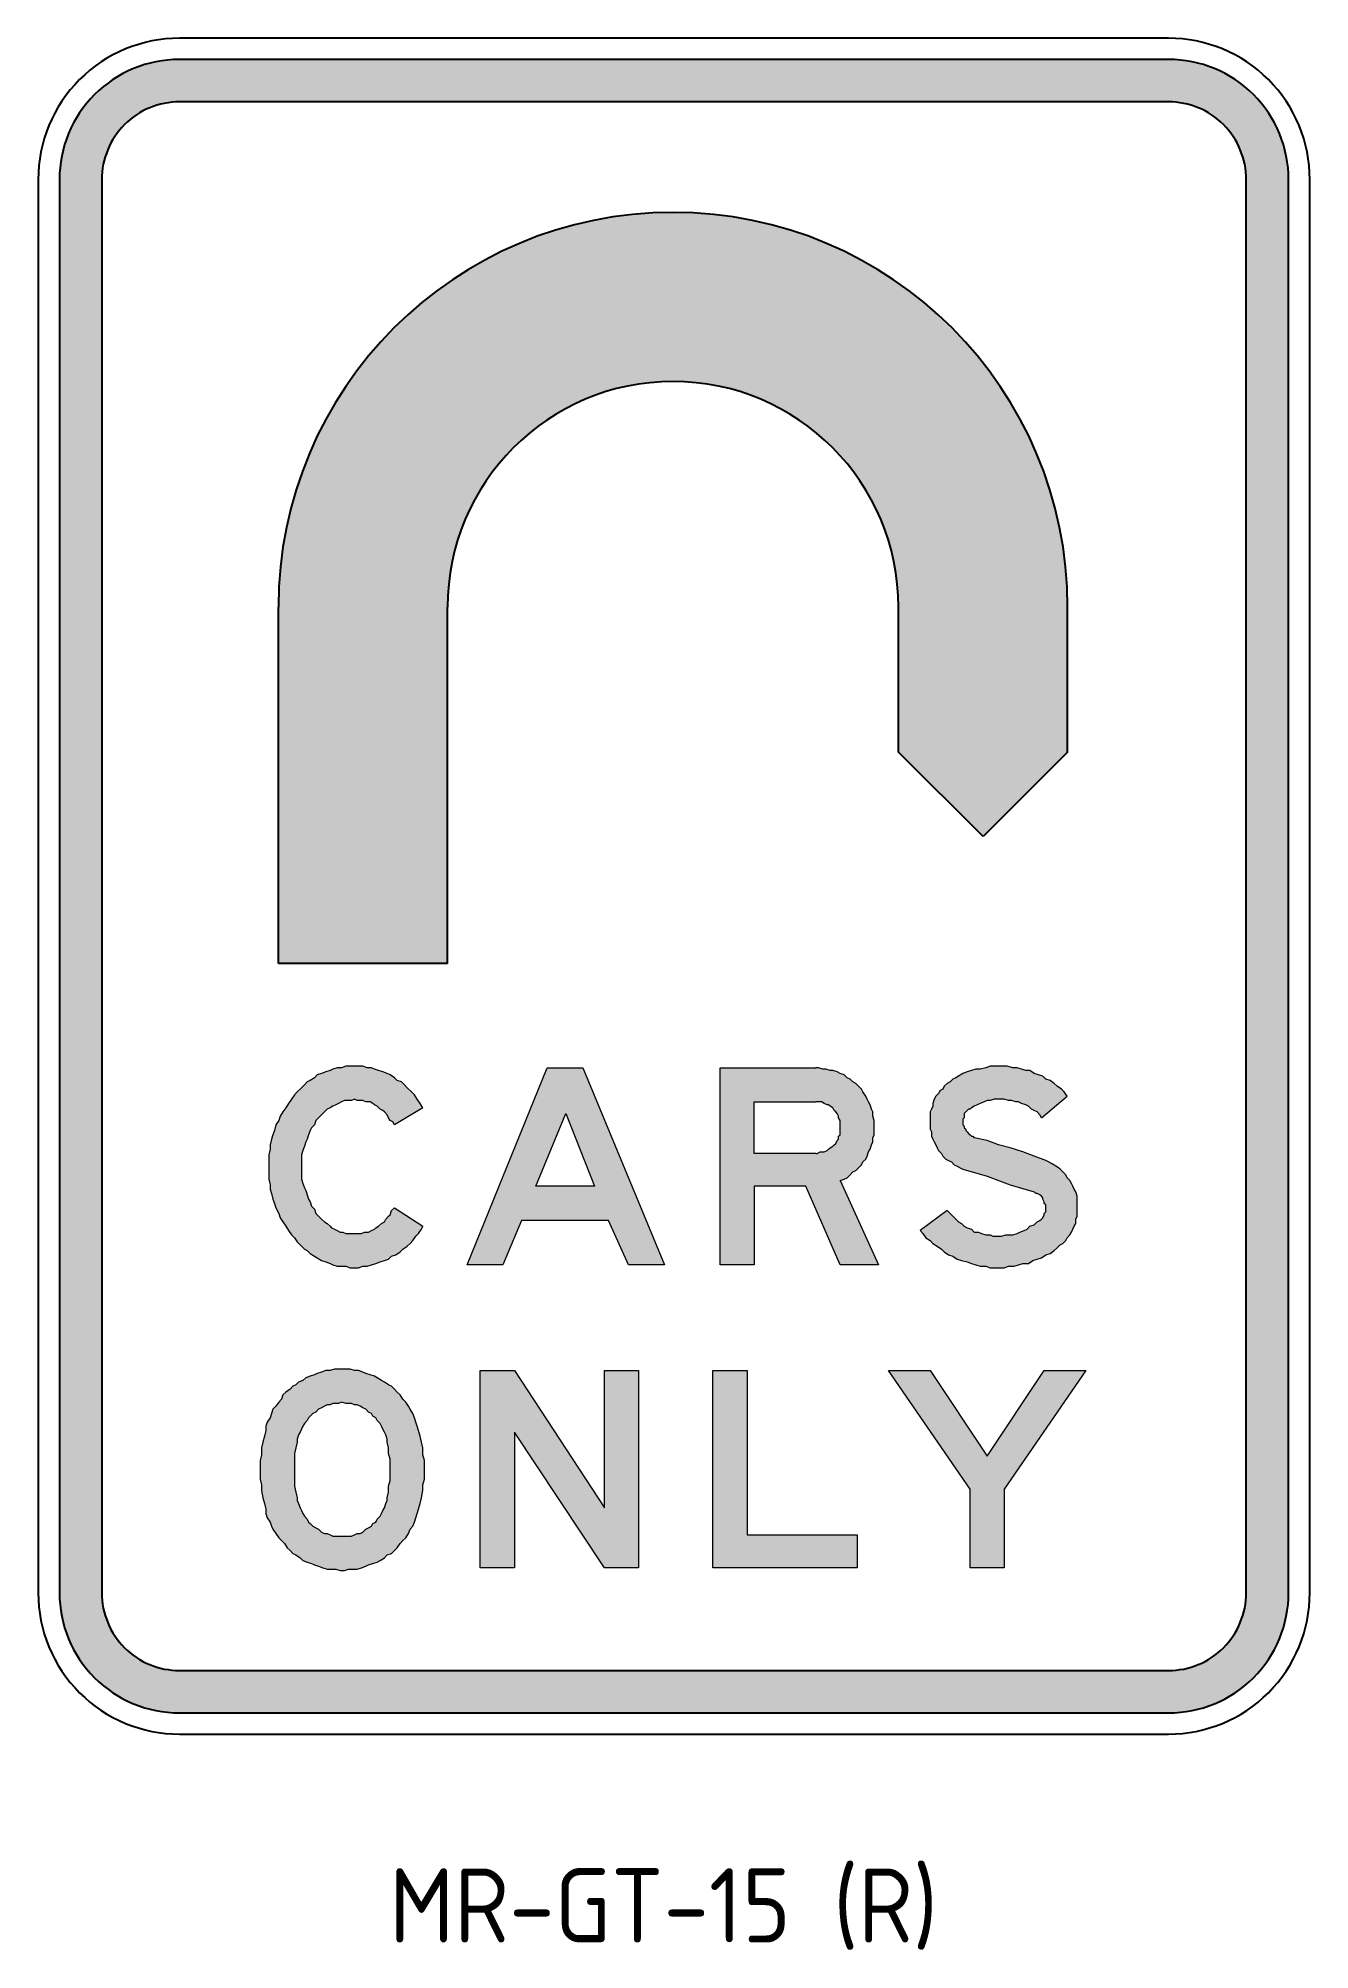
# Model space of a CAD drawing. Extents: x 187.8 to 247.8, y 157 to 247.2.
import ezdxf

# ---------------------------------------------------------------- set-up
doc = ezdxf.new("R2010")
doc.units = 0
doc.header["$LTSCALE"] = 12
doc.header["$MEASUREMENT"] = 0
doc.layers.get('0').update_dxf_attribs({"linetype": 'CONTINUOUS'})
for name, color, linetype in [('L25', 1, 'CONTINUOUS'), ('L35', 3, 'CONTINUOUS'), ('T35', 3, 'CONTINUOUS')]:
    doc.layers.add(name, color=color, linetype=linetype)
doc.styles.add('ISO', font='iso')

msp = doc.modelspace()

# ---------------------------------------------------------------- hatches: boundary and pattern name
at = {"layer": 'L25'}
h = msp.add_hatch(color=256, dxfattribs=at)
edge = h.paths.add_edge_path()
edge.add_line((194.424, 168.187), (241.091, 168.187))
edge.add_arc((241.091, 173.854), 5.667, 270, 360)
edge.add_line((246.758, 173.854), (246.758, 240.521))
edge.add_arc((241.091, 240.521), 5.667, 360, 450)
edge.add_line((241.091, 246.187), (194.424, 246.187))
edge.add_arc((194.424, 240.521), 5.667, 90, 180)
edge.add_line((188.758, 240.521), (188.758, 173.854))
edge.add_arc((194.424, 173.854), 5.667, 180, 270)
edge = h.paths.add_edge_path(flags=16)
edge.add_line((194.424, 170.187), (241.091, 170.187))
edge.add_arc((241.091, 173.854), 3.667, 270, 360)
edge.add_line((244.758, 173.854), (244.758, 240.521))
edge.add_arc((241.091, 240.521), 3.667, 360, 450)
edge.add_line((241.091, 244.187), (194.424, 244.187))
edge.add_arc((194.424, 240.521), 3.667, 90, 180)
edge.add_line((190.758, 240.521), (190.758, 173.854))
edge.add_arc((194.424, 173.854), 3.667, 180, 270)
msp.add_hatch(color=256, dxfattribs=at).paths.add_polyline_path([(228.351, 220.353), (228.351, 213.516), (232.341, 209.526), (236.331, 213.516), (236.331, 220.353, 1), (199.091, 220.353), (199.091, 203.541), (207.071, 203.541), (207.071, 220.353, -1)])
h = msp.add_hatch(color=256, dxfattribs=at)
h.paths.add_polyline_path([(212.651, 196.468), (213.999, 193.03), (211.236, 193.03)], flags=16)
h.paths.add_polyline_path([(208, 189.323), (211.775, 198.624), (213.46, 198.624), (217.302, 189.323), (215.617, 189.323), (214.673, 191.413), (210.562, 191.413), (209.685, 189.323)])
h.paths.add_polyline_path([(202.676, 198.692), (202.474, 198.692), (202.271, 198.692), (202.069, 198.624), (201.867, 198.624), (201.665, 198.557), (201.53, 198.49), (201.328, 198.422), (201.126, 198.355), (200.923, 198.287), (200.789, 198.153), (200.586, 198.018), (200.452, 197.95), (200.317, 197.816), (200.182, 197.681), (199.98, 197.479), (199.845, 197.344), (199.71, 197.142), (199.575, 196.939), (199.441, 196.737), (199.306, 196.535), (199.171, 196.333), (199.104, 196.131), (198.969, 195.928), (198.901, 195.659), (198.834, 195.457), (198.767, 195.254), (198.699, 194.985), (198.699, 194.783), (198.632, 194.513), (198.632, 194.311), (198.632, 194.041), (198.632, 193.839), (198.632, 193.569), (198.632, 193.367), (198.699, 193.098), (198.699, 192.895), (198.767, 192.693), (198.834, 192.424), (198.901, 192.221), (198.969, 192.019), (199.104, 191.75), (199.171, 191.547), (199.306, 191.345), (199.441, 191.143), (199.575, 190.941), (199.71, 190.739), (199.845, 190.604), (199.98, 190.402), (200.182, 190.199), (200.317, 190.065), (200.452, 189.997), (200.586, 189.862), (200.789, 189.728), (200.923, 189.66), (201.126, 189.525), (201.328, 189.458), (201.53, 189.391), (201.665, 189.323), (201.867, 189.256), (202.069, 189.256), (202.271, 189.256), (202.474, 189.188), (202.676, 189.188), (202.878, 189.188), (203.08, 189.256), (203.282, 189.256), (203.485, 189.323), (203.687, 189.391), (203.889, 189.458), (204.091, 189.525), (204.293, 189.593), (204.428, 189.728), (204.63, 189.795), (204.833, 189.93), (204.967, 190.065), (205.17, 190.199), (205.304, 190.334), (205.439, 190.469), (205.574, 190.671), (205.709, 190.806), (205.844, 191.008), (205.911, 191.143), (204.563, 192.019), (204.428, 191.884), (204.361, 191.682), (204.293, 191.615), (204.159, 191.48), (204.091, 191.345), (203.956, 191.278), (203.822, 191.143), (203.687, 191.076), (203.619, 191.008), (203.485, 190.941), (203.35, 190.873), (203.148, 190.873), (203.013, 190.806), (202.878, 190.806), (202.743, 190.806), (202.608, 190.806), (202.474, 190.806), (202.271, 190.806), (202.137, 190.873), (202.002, 190.873), (201.867, 190.941), (201.732, 191.008), (201.597, 191.076), (201.53, 191.143), (201.395, 191.278), (201.26, 191.345), (201.126, 191.48), (200.991, 191.615), (200.856, 191.75), (200.789, 191.952), (200.654, 192.087), (200.586, 192.289), (200.519, 192.424), (200.452, 192.626), (200.384, 192.828), (200.317, 192.963), (200.249, 193.165), (200.182, 193.367), (200.182, 193.569), (200.182, 193.772), (200.182, 193.974), (200.182, 194.176), (200.182, 194.311), (200.182, 194.513), (200.249, 194.715), (200.317, 194.917), (200.384, 195.12), (200.452, 195.254), (200.519, 195.457), (200.586, 195.659), (200.654, 195.794), (200.789, 195.928), (200.856, 196.131), (200.991, 196.265), (201.126, 196.4), (201.26, 196.535), (201.395, 196.67), (201.53, 196.737), (201.665, 196.805), (201.8, 196.872), (201.934, 196.939), (202.069, 197.007), (202.204, 197.074), (202.339, 197.074), (202.541, 197.074), (202.676, 197.142), (202.811, 197.074), (202.945, 197.074), (203.08, 197.074), (203.215, 197.007), (203.417, 197.007), (203.552, 196.939), (203.619, 196.872), (203.754, 196.805), (203.889, 196.67), (204.024, 196.602), (204.091, 196.535), (204.226, 196.4), (204.293, 196.265), (204.361, 196.131), (204.496, 196.063), (204.563, 195.928), (205.911, 196.737), (205.776, 196.939), (205.641, 197.142), (205.507, 197.344), (205.372, 197.479), (205.17, 197.681), (205.035, 197.816), (204.9, 197.95), (204.698, 198.018), (204.563, 198.153), (204.361, 198.287), (204.226, 198.355), (204.024, 198.422), (203.822, 198.49), (203.619, 198.557), (203.485, 198.624), (203.282, 198.624), (203.08, 198.692), (202.878, 198.692)])
h.paths.add_polyline_path([(224.446, 194.58), (221.548, 194.58), (221.548, 197.007), (224.446, 197.007), (224.513, 197.007), (224.648, 197.007), (224.716, 197.007), (224.85, 196.939), (224.985, 196.872), (225.053, 196.872), (225.12, 196.805), (225.255, 196.737), (225.322, 196.602), (225.39, 196.535), (225.457, 196.468), (225.524, 196.333), (225.524, 196.265), (225.592, 196.131), (225.592, 196.063), (225.592, 195.928), (225.592, 195.794), (225.592, 195.726), (225.592, 195.591), (225.592, 195.457), (225.524, 195.389), (225.524, 195.254), (225.457, 195.187), (225.39, 195.052), (225.322, 194.985), (225.255, 194.917), (225.12, 194.85), (225.053, 194.783), (224.985, 194.715), (224.85, 194.648), (224.716, 194.648), (224.648, 194.648), (224.513, 194.58)], flags=16)
h.paths.add_polyline_path([(225.592, 193.3), (227.412, 189.323), (225.592, 189.323), (223.974, 193.03), (221.548, 193.03), (221.548, 189.323), (219.93, 189.323), (219.93, 198.624), (224.446, 198.624), (224.581, 198.624), (224.783, 198.557), (224.918, 198.557), (225.12, 198.49), (225.255, 198.49), (225.457, 198.422), (225.592, 198.355), (225.794, 198.287), (225.929, 198.153), (226.064, 198.085), (226.198, 197.95), (226.333, 197.883), (226.468, 197.748), (226.603, 197.613), (226.67, 197.479), (226.805, 197.276), (226.872, 197.142), (226.94, 197.007), (227.007, 196.872), (227.075, 196.67), (227.142, 196.535), (227.142, 196.333), (227.209, 196.131), (227.209, 195.996), (227.209, 195.794), (227.209, 195.659), (227.209, 195.457), (227.142, 195.322), (227.142, 195.12), (227.075, 194.985), (227.007, 194.783), (226.94, 194.648), (226.872, 194.446), (226.805, 194.311), (226.67, 194.176), (226.603, 194.041), (226.468, 193.906), (226.333, 193.772), (226.198, 193.704), (226.064, 193.569), (225.929, 193.435), (225.794, 193.367)])
h.paths.add_polyline_path([(230.647, 191.884), (229.366, 190.941), (229.501, 190.806), (229.636, 190.604), (229.838, 190.469), (229.973, 190.334), (230.175, 190.199), (230.377, 190.065), (230.512, 189.93), (230.714, 189.795), (230.917, 189.728), (231.119, 189.593), (231.321, 189.525), (231.591, 189.458), (231.793, 189.391), (231.995, 189.323), (232.197, 189.256), (232.467, 189.256), (232.669, 189.188), (232.871, 189.188), (233.141, 189.188), (233.343, 189.188), (233.545, 189.256), (233.815, 189.256), (234.017, 189.323), (234.219, 189.391), (234.489, 189.391), (234.691, 189.525), (234.893, 189.593), (235.095, 189.66), (235.298, 189.795), (235.5, 189.862), (235.702, 189.997), (235.837, 190.132), (235.972, 190.267), (236.106, 190.334), (236.241, 190.469), (236.309, 190.604), (236.443, 190.739), (236.511, 190.873), (236.578, 191.008), (236.646, 191.143), (236.713, 191.278), (236.713, 191.48), (236.78, 191.615), (236.78, 191.75), (236.78, 191.952), (236.78, 192.087), (236.78, 192.289), (236.78, 192.424), (236.78, 192.558), (236.713, 192.761), (236.646, 192.895), (236.578, 193.03), (236.511, 193.165), (236.443, 193.3), (236.309, 193.435), (236.241, 193.569), (236.106, 193.704), (235.972, 193.839), (235.904, 193.906), (235.769, 193.974), (235.567, 194.109), (235.432, 194.176), (235.298, 194.243), (234.758, 194.446), (234.219, 194.648), (233.613, 194.85), (233.073, 194.985), (232.534, 195.187), (231.928, 195.322), (231.86, 195.389), (231.793, 195.389), (231.725, 195.457), (231.658, 195.524), (231.591, 195.591), (231.523, 195.659), (231.523, 195.726), (231.456, 195.794), (231.456, 195.861), (231.388, 195.928), (231.388, 195.996), (231.388, 196.131), (231.388, 196.198), (231.456, 196.265), (231.456, 196.333), (231.456, 196.468), (231.523, 196.535), (231.591, 196.602), (231.658, 196.67), (231.725, 196.67), (231.793, 196.737), (231.928, 196.805), (232.062, 196.872), (232.197, 196.939), (232.399, 197.007), (232.534, 197.074), (232.669, 197.074), (232.871, 197.142), (233.006, 197.142), (233.208, 197.142), (233.343, 197.142), (233.545, 197.074), (233.68, 197.074), (233.882, 197.007), (234.017, 197.007), (234.152, 196.939), (234.354, 196.872), (234.489, 196.805), (234.624, 196.67), (234.758, 196.602), (234.893, 196.535), (235.028, 196.4), (235.095, 196.265), (236.309, 197.276), (236.174, 197.479), (236.039, 197.613), (235.837, 197.748), (235.702, 197.883), (235.5, 198.018), (235.298, 198.085), (235.163, 198.22), (234.961, 198.287), (234.758, 198.355), (234.556, 198.49), (234.354, 198.49), (234.152, 198.557), (233.95, 198.624), (233.747, 198.624), (233.478, 198.692), (233.276, 198.692), (233.073, 198.692), (232.871, 198.692), (232.669, 198.692), (232.467, 198.624), (232.197, 198.557), (231.995, 198.557), (231.793, 198.49), (231.591, 198.422), (231.388, 198.355), (231.186, 198.22), (231.051, 198.153), (230.917, 198.085), (230.782, 197.95), (230.647, 197.883), (230.512, 197.748), (230.445, 197.613), (230.31, 197.546), (230.242, 197.411), (230.108, 197.276), (230.04, 197.142), (229.973, 196.939), (229.973, 196.805), (229.905, 196.67), (229.838, 196.535), (229.838, 196.333), (229.838, 196.198), (229.838, 196.063), (229.838, 195.861), (229.838, 195.726), (229.905, 195.591), (229.905, 195.389), (229.973, 195.254), (230.04, 195.12), (230.108, 194.985), (230.175, 194.85), (230.242, 194.715), (230.377, 194.58), (230.445, 194.446), (230.58, 194.311), (230.714, 194.243), (230.849, 194.176), (230.984, 194.041), (231.119, 193.974), (231.254, 193.906), (231.388, 193.839), (232.534, 193.502), (233.613, 193.098), (234.758, 192.761), (234.826, 192.693), (234.893, 192.693), (235.028, 192.626), (235.095, 192.558), (235.163, 192.491), (235.163, 192.424), (235.23, 192.289), (235.23, 192.221), (235.298, 192.154), (235.298, 192.019), (235.298, 191.952), (235.298, 191.817), (235.23, 191.75), (235.23, 191.682), (235.163, 191.547), (235.095, 191.48), (235.028, 191.413), (234.893, 191.345), (234.758, 191.21), (234.556, 191.143), (234.421, 191.008), (234.287, 190.941), (234.084, 190.873), (233.95, 190.806), (233.747, 190.739), (233.545, 190.739), (233.41, 190.739), (233.208, 190.671), (233.006, 190.671), (232.804, 190.671), (232.669, 190.739), (232.467, 190.739), (232.265, 190.806), (232.13, 190.873), (231.928, 190.873), (231.793, 191.008), (231.591, 191.076), (231.456, 191.143), (231.321, 191.278), (231.186, 191.345), (231.051, 191.48), (230.917, 191.615), (230.782, 191.75)])
h = msp.add_hatch(color=256, dxfattribs=at)
h.paths.add_polyline_path([(208.607, 184.336), (210.225, 184.336), (214.471, 177.865), (214.471, 184.336), (216.088, 184.336), (216.088, 175.034), (214.471, 175.034), (210.225, 181.437), (210.225, 175.034), (208.607, 175.034)])
h.paths.add_polyline_path([(219.593, 184.336), (221.211, 184.336), (221.211, 176.585), (226.401, 176.585), (226.401, 175.034), (219.593, 175.034)])
h.paths.add_polyline_path([(227.883, 184.336), (229.838, 184.336), (232.534, 180.292), (235.23, 184.336), (237.185, 184.336), (233.343, 178.741), (233.343, 175.034), (231.725, 175.034), (231.725, 178.741)])
h.paths.add_polyline_path([(202.069, 182.853), (201.934, 182.785), (201.8, 182.785), (201.665, 182.785), (201.53, 182.718), (201.395, 182.718), (201.26, 182.651), (201.126, 182.583), (200.991, 182.516), (200.856, 182.381), (200.721, 182.314), (200.586, 182.179), (200.519, 182.111), (200.452, 181.977), (200.317, 181.842), (200.249, 181.707), (200.182, 181.572), (200.115, 181.437), (200.047, 181.303), (199.98, 181.1), (199.98, 180.966), (199.912, 180.696), (199.845, 180.426), (199.845, 180.157), (199.845, 179.887), (199.845, 179.685), (199.845, 179.415), (199.845, 179.146), (199.845, 178.876), (199.912, 178.607), (199.98, 178.337), (199.98, 178.202), (200.047, 178.067), (200.115, 177.865), (200.182, 177.73), (200.249, 177.596), (200.317, 177.461), (200.452, 177.326), (200.519, 177.191), (200.586, 177.124), (200.721, 176.989), (200.856, 176.922), (200.991, 176.854), (201.126, 176.719), (201.26, 176.652), (201.395, 176.652), (201.53, 176.585), (201.665, 176.517), (201.8, 176.517), (201.934, 176.517), (202.069, 176.517), (202.271, 176.517), (202.406, 176.517), (202.541, 176.517), (202.676, 176.585), (202.811, 176.652), (202.945, 176.652), (203.08, 176.719), (203.215, 176.854), (203.35, 176.922), (203.485, 176.989), (203.552, 177.124), (203.687, 177.191), (203.754, 177.326), (203.889, 177.461), (203.956, 177.596), (204.024, 177.73), (204.091, 177.865), (204.159, 178.067), (204.226, 178.202), (204.226, 178.337), (204.293, 178.607), (204.293, 178.876), (204.361, 179.146), (204.361, 179.415), (204.361, 179.685), (204.361, 179.887), (204.361, 180.157), (204.293, 180.426), (204.293, 180.696), (204.226, 180.966), (204.226, 181.1), (204.159, 181.303), (204.091, 181.437), (204.024, 181.572), (203.956, 181.707), (203.889, 181.842), (203.754, 181.977), (203.687, 182.111), (203.552, 182.179), (203.485, 182.314), (203.35, 182.381), (203.215, 182.516), (203.08, 182.583), (202.945, 182.651), (202.811, 182.718), (202.676, 182.718), (202.541, 182.785), (202.406, 182.785), (202.271, 182.785)], flags=16)
h.paths.add_polyline_path([(202.069, 184.403), (201.934, 184.403), (201.732, 184.403), (201.53, 184.336), (201.328, 184.336), (201.126, 184.268), (200.923, 184.201), (200.789, 184.133), (200.586, 184.066), (200.384, 183.999), (200.249, 183.864), (200.047, 183.796), (199.912, 183.662), (199.778, 183.594), (199.643, 183.459), (199.441, 183.325), (199.306, 183.19), (199.238, 182.988), (199.104, 182.853), (198.969, 182.651), (198.834, 182.516), (198.767, 182.314), (198.699, 182.111), (198.564, 181.909), (198.497, 181.707), (198.497, 181.505), (198.43, 181.235), (198.362, 180.966), (198.295, 180.696), (198.295, 180.359), (198.227, 180.089), (198.227, 179.82), (198.227, 179.483), (198.227, 179.213), (198.295, 178.944), (198.295, 178.674), (198.362, 178.337), (198.43, 178.067), (198.497, 177.798), (198.497, 177.596), (198.564, 177.393), (198.699, 177.191), (198.767, 176.989), (198.834, 176.854), (198.969, 176.652), (199.104, 176.45), (199.238, 176.315), (199.373, 176.18), (199.508, 175.978), (199.643, 175.843), (199.778, 175.708), (199.912, 175.641), (200.115, 175.506), (200.249, 175.371), (200.452, 175.304), (200.654, 175.237), (200.789, 175.169), (200.991, 175.102), (201.193, 175.034), (201.395, 174.967), (201.597, 174.967), (201.8, 174.967), (202.002, 174.9), (202.204, 174.9), (202.406, 174.967), (202.608, 174.967), (202.811, 174.967), (203.013, 175.034), (203.215, 175.102), (203.35, 175.169), (203.552, 175.237), (203.754, 175.304), (203.889, 175.371), (204.091, 175.506), (204.226, 175.641), (204.428, 175.708), (204.563, 175.843), (204.698, 175.978), (204.833, 176.18), (204.967, 176.315), (205.102, 176.45), (205.237, 176.652), (205.304, 176.854), (205.439, 176.989), (205.507, 177.191), (205.574, 177.393), (205.641, 177.596), (205.709, 177.798), (205.776, 178.067), (205.844, 178.337), (205.911, 178.674), (205.911, 178.944), (205.978, 179.213), (205.978, 179.483), (205.978, 179.82), (205.978, 180.089), (205.911, 180.359), (205.911, 180.696), (205.844, 180.966), (205.776, 181.235), (205.709, 181.505), (205.641, 181.707), (205.574, 181.909), (205.507, 182.111), (205.439, 182.314), (205.304, 182.516), (205.237, 182.651), (205.102, 182.853), (204.967, 182.988), (204.833, 183.19), (204.698, 183.325), (204.563, 183.459), (204.428, 183.594), (204.293, 183.662), (204.091, 183.796), (203.956, 183.864), (203.754, 183.999), (203.619, 184.066), (203.417, 184.133), (203.215, 184.201), (203.08, 184.268), (202.878, 184.336), (202.676, 184.336), (202.474, 184.403), (202.271, 184.403)])

# ---------------------------------------------------------------- linework, layer by layer
at = {"color": 3, "lineweight": 0}
for points in [[(202.676, 198.692), (202.474, 198.692), (202.271, 198.692), (202.069, 198.624), (201.867, 198.624), (201.665, 198.557), (201.53, 198.49), (201.328, 198.422), (201.126, 198.355), (200.923, 198.287), (200.789, 198.153), (200.586, 198.018), (200.452, 197.95), (200.317, 197.816), (200.182, 197.681)], [(205.17, 197.681), (205.035, 197.816), (204.9, 197.95), (204.698, 198.018), (204.563, 198.153), (204.361, 198.287), (204.226, 198.355), (204.024, 198.422), (203.822, 198.49), (203.619, 198.557), (203.485, 198.624), (203.282, 198.624), (203.08, 198.692), (202.878, 198.692), (202.676, 198.692)], [(208, 189.323), (211.775, 198.624), (213.46, 198.624), (217.302, 189.323), (215.617, 189.323), (214.673, 191.413), (210.562, 191.413), (209.685, 189.323), (208, 189.323), (208, 189.323)], [(225.592, 193.3), (227.412, 189.323), (225.592, 189.323), (223.974, 193.03), (221.548, 193.03), (221.548, 189.323), (219.93, 189.323), (219.93, 198.624)], [(219.93, 198.624), (224.446, 198.624)], [(227.209, 195.794), (227.209, 195.996), (227.209, 196.131), (227.142, 196.333), (227.142, 196.535), (227.075, 196.67), (227.007, 196.872), (226.94, 197.007), (226.872, 197.142), (226.805, 197.276), (226.67, 197.479), (226.603, 197.613), (226.468, 197.748), (226.333, 197.883), (226.198, 197.95), (226.064, 198.085), (225.929, 198.153), (225.794, 198.287), (225.592, 198.355), (225.457, 198.422), (225.255, 198.49), (225.12, 198.49), (224.918, 198.557), (224.783, 198.557), (224.581, 198.624), (224.446, 198.624)], [(235.095, 196.265), (236.309, 197.276), (236.174, 197.479), (236.039, 197.613), (235.837, 197.748), (235.702, 197.883), (235.5, 198.018), (235.298, 198.085), (235.163, 198.22), (234.961, 198.287), (234.758, 198.355), (234.556, 198.49), (234.354, 198.49), (234.152, 198.557), (233.95, 198.624), (233.747, 198.624), (233.478, 198.692), (233.276, 198.692), (233.073, 198.692), (232.871, 198.692), (232.669, 198.692), (232.467, 198.624), (232.197, 198.557), (231.995, 198.557), (231.793, 198.49), (231.591, 198.422), (231.388, 198.355), (231.186, 198.22), (231.051, 198.153), (230.917, 198.085), (230.782, 197.95), (230.647, 197.883), (230.512, 197.748), (230.445, 197.613), (230.31, 197.546), (230.242, 197.411), (230.108, 197.276), (230.04, 197.142), (229.973, 196.939), (229.973, 196.805), (229.905, 196.67), (229.838, 196.535), (229.838, 196.333), (229.838, 196.198), (229.838, 196.063), (229.838, 195.861), (229.838, 195.726), (229.905, 195.591), (229.905, 195.389), (229.973, 195.254), (230.04, 195.12), (230.108, 194.985), (230.175, 194.85), (230.242, 194.715), (230.377, 194.58), (230.445, 194.446), (230.58, 194.311), (230.714, 194.243), (230.849, 194.176), (230.984, 194.041), (231.119, 193.974), (231.254, 193.906), (231.388, 193.839), (232.534, 193.502), (233.613, 193.098), (234.758, 192.761)], [(200.182, 197.681), (199.98, 197.479), (199.845, 197.344), (199.71, 197.142), (199.575, 196.939), (199.441, 196.737), (199.306, 196.535), (199.171, 196.333), (199.104, 196.131), (198.969, 195.928), (198.901, 195.659), (198.834, 195.457), (198.767, 195.254), (198.699, 194.985), (198.699, 194.783), (198.632, 194.513), (198.632, 194.311), (198.632, 194.041), (198.632, 193.839), (198.632, 193.569), (198.632, 193.367), (198.699, 193.098), (198.699, 192.895), (198.767, 192.693), (198.834, 192.424), (198.901, 192.221), (198.969, 192.019), (199.104, 191.75), (199.171, 191.547), (199.306, 191.345), (199.441, 191.143), (199.575, 190.941), (199.71, 190.739), (199.845, 190.604), (199.98, 190.402), (200.182, 190.199)], [(205.911, 196.737), (205.776, 196.939), (205.641, 197.142), (205.507, 197.344), (205.372, 197.479), (205.17, 197.681)], [(205.911, 196.737), (204.563, 195.928), (204.496, 196.063), (204.361, 196.131), (204.293, 196.265), (204.226, 196.4), (204.091, 196.535), (204.024, 196.602), (203.889, 196.67), (203.754, 196.805), (203.619, 196.872), (203.552, 196.939), (203.417, 197.007), (203.215, 197.007), (203.08, 197.074), (202.945, 197.074), (202.811, 197.074), (202.676, 197.142), (202.541, 197.074), (202.339, 197.074), (202.204, 197.074), (202.069, 197.007), (201.934, 196.939), (201.8, 196.872), (201.665, 196.805), (201.53, 196.737), (201.395, 196.67), (201.26, 196.535), (201.126, 196.4), (200.991, 196.265), (200.856, 196.131), (200.789, 195.928), (200.654, 195.794), (200.586, 195.659), (200.519, 195.457), (200.452, 195.254), (200.384, 195.12), (200.317, 194.917), (200.249, 194.715), (200.182, 194.513), (200.182, 194.311), (200.182, 194.176), (200.182, 193.974), (200.182, 193.772), (200.182, 193.569), (200.182, 193.367), (200.249, 193.165), (200.317, 192.963), (200.384, 192.828), (200.452, 192.626), (200.519, 192.424), (200.586, 192.289), (200.654, 192.087), (200.789, 191.952), (200.856, 191.75), (200.991, 191.615), (201.126, 191.48), (201.26, 191.345), (201.395, 191.278), (201.53, 191.143), (201.597, 191.076), (201.732, 191.008), (201.867, 190.941), (202.002, 190.873), (202.137, 190.873), (202.271, 190.806), (202.474, 190.806), (202.608, 190.806), (202.743, 190.806), (202.878, 190.806), (203.013, 190.806), (203.148, 190.873), (203.35, 190.873), (203.485, 190.941), (203.619, 191.008), (203.687, 191.076), (203.822, 191.143), (203.956, 191.278), (204.091, 191.345), (204.159, 191.48), (204.293, 191.615), (204.361, 191.682), (204.428, 191.884), (204.563, 192.019), (205.911, 191.143)], [(224.446, 194.58), (221.548, 194.58), (221.548, 197.007)], [(221.548, 197.007), (224.446, 197.007)], [(225.592, 195.794), (225.592, 195.928), (225.592, 196.063), (225.592, 196.131), (225.524, 196.265), (225.524, 196.333), (225.457, 196.468), (225.39, 196.535), (225.322, 196.602), (225.255, 196.737), (225.12, 196.805), (225.053, 196.872), (224.985, 196.872), (224.85, 196.939), (224.716, 197.007), (224.648, 197.007), (224.513, 197.007), (224.446, 197.007)], [(231.793, 196.737), (231.725, 196.67), (231.658, 196.67), (231.591, 196.602), (231.523, 196.535), (231.456, 196.468), (231.456, 196.333), (231.456, 196.265), (231.388, 196.198), (231.388, 196.131), (231.388, 195.996), (231.388, 195.928), (231.456, 195.861), (231.456, 195.794), (231.523, 195.726), (231.523, 195.659), (231.591, 195.591), (231.658, 195.524), (231.725, 195.457), (231.793, 195.389), (231.86, 195.389), (231.928, 195.322)], [(235.095, 196.265), (235.028, 196.4), (234.893, 196.535), (234.758, 196.602), (234.624, 196.67), (234.489, 196.805), (234.354, 196.872), (234.152, 196.939), (234.017, 197.007), (233.882, 197.007), (233.68, 197.074), (233.545, 197.074), (233.343, 197.142), (233.208, 197.142), (233.006, 197.142), (232.871, 197.142), (232.669, 197.074), (232.534, 197.074), (232.399, 197.007), (232.197, 196.939), (232.062, 196.872), (231.928, 196.805), (231.793, 196.737)], [(212.651, 196.468), (213.999, 193.03), (211.236, 193.03), (212.651, 196.468), (212.651, 196.468)], [(224.446, 194.58), (224.513, 194.58), (224.648, 194.648), (224.716, 194.648), (224.85, 194.648), (224.985, 194.715), (225.053, 194.783), (225.12, 194.85), (225.255, 194.917), (225.322, 194.985), (225.39, 195.052), (225.457, 195.187), (225.524, 195.254), (225.524, 195.389), (225.592, 195.457), (225.592, 195.591), (225.592, 195.726), (225.592, 195.794)], [(225.592, 193.3), (225.794, 193.367), (225.929, 193.435), (226.064, 193.569), (226.198, 193.704), (226.333, 193.772), (226.468, 193.906), (226.603, 194.041), (226.67, 194.176), (226.805, 194.311), (226.872, 194.446), (226.94, 194.648), (227.007, 194.783), (227.075, 194.985), (227.142, 195.12), (227.142, 195.322), (227.209, 195.457), (227.209, 195.659), (227.209, 195.794)], [(229.366, 190.941), (229.501, 190.806), (229.636, 190.604), (229.838, 190.469), (229.973, 190.334), (230.175, 190.199), (230.377, 190.065), (230.512, 189.93), (230.714, 189.795), (230.917, 189.728), (231.119, 189.593), (231.321, 189.525), (231.591, 189.458), (231.793, 189.391), (231.995, 189.323), (232.197, 189.256), (232.467, 189.256), (232.669, 189.188), (232.871, 189.188), (233.141, 189.188), (233.343, 189.188), (233.545, 189.256), (233.815, 189.256), (234.017, 189.323), (234.219, 189.391), (234.489, 189.391), (234.691, 189.525), (234.893, 189.593), (235.095, 189.66), (235.298, 189.795), (235.5, 189.862), (235.702, 189.997), (235.837, 190.132), (235.972, 190.267), (236.106, 190.334), (236.241, 190.469), (236.309, 190.604), (236.443, 190.739), (236.511, 190.873), (236.578, 191.008), (236.646, 191.143), (236.713, 191.278), (236.713, 191.48), (236.78, 191.615), (236.78, 191.75), (236.78, 191.952), (236.78, 192.087), (236.78, 192.289), (236.78, 192.424), (236.78, 192.558), (236.713, 192.761), (236.646, 192.895), (236.578, 193.03), (236.511, 193.165), (236.443, 193.3), (236.309, 193.435), (236.241, 193.569), (236.106, 193.704), (235.972, 193.839), (235.904, 193.906), (235.769, 193.974), (235.567, 194.109), (235.432, 194.176), (235.298, 194.243), (234.758, 194.446), (234.219, 194.648), (233.613, 194.85), (233.073, 194.985), (232.534, 195.187), (231.928, 195.322)], [(235.028, 191.413), (235.095, 191.48), (235.163, 191.547), (235.23, 191.682), (235.23, 191.75), (235.298, 191.817), (235.298, 191.952), (235.298, 192.019), (235.298, 192.154), (235.23, 192.221), (235.23, 192.289), (235.163, 192.424), (235.163, 192.491), (235.095, 192.558), (235.028, 192.626), (234.893, 192.693), (234.826, 192.693), (234.758, 192.761)], [(230.647, 191.884), (229.366, 190.941)], [(230.647, 191.884), (230.782, 191.75), (230.917, 191.615), (231.051, 191.48), (231.186, 191.345), (231.321, 191.278), (231.456, 191.143), (231.591, 191.076), (231.793, 191.008), (231.928, 190.873), (232.13, 190.873), (232.265, 190.806), (232.467, 190.739), (232.669, 190.739), (232.804, 190.671), (233.006, 190.671), (233.208, 190.671), (233.41, 190.739), (233.545, 190.739), (233.747, 190.739), (233.95, 190.806), (234.084, 190.873), (234.287, 190.941), (234.421, 191.008), (234.556, 191.143), (234.758, 191.21), (234.893, 191.345), (235.028, 191.413)], [(202.676, 189.188), (202.878, 189.188), (203.08, 189.256), (203.282, 189.256), (203.485, 189.323), (203.687, 189.391), (203.889, 189.458), (204.091, 189.525), (204.293, 189.593), (204.428, 189.728), (204.63, 189.795), (204.833, 189.93), (204.967, 190.065), (205.17, 190.199), (205.304, 190.334), (205.439, 190.469), (205.574, 190.671), (205.709, 190.806), (205.844, 191.008), (205.911, 191.143)], [(200.182, 190.199), (200.317, 190.065), (200.452, 189.997), (200.586, 189.862), (200.789, 189.728), (200.923, 189.66), (201.126, 189.525), (201.328, 189.458), (201.53, 189.391), (201.665, 189.323), (201.867, 189.256), (202.069, 189.256), (202.271, 189.256), (202.474, 189.188), (202.676, 189.188)], [(202.069, 184.403), (201.934, 184.403), (201.732, 184.403), (201.53, 184.336), (201.328, 184.336), (201.126, 184.268), (200.923, 184.201), (200.789, 184.133), (200.586, 184.066), (200.384, 183.999), (200.249, 183.864), (200.047, 183.796), (199.912, 183.662), (199.778, 183.594), (199.643, 183.459), (199.441, 183.325), (199.306, 183.19), (199.238, 182.988)], [(204.967, 182.988), (204.833, 183.19), (204.698, 183.325), (204.563, 183.459), (204.428, 183.594), (204.293, 183.662), (204.091, 183.796), (203.956, 183.864), (203.754, 183.999), (203.619, 184.066), (203.417, 184.133), (203.215, 184.201), (203.08, 184.268), (202.878, 184.336), (202.676, 184.336), (202.474, 184.403), (202.271, 184.403), (202.069, 184.403)], [(208.607, 184.336), (210.225, 184.336), (214.471, 177.865), (214.471, 184.336), (216.088, 184.336), (216.088, 175.034), (214.471, 175.034), (210.225, 181.437), (210.225, 175.034), (208.607, 175.034), (208.607, 184.336), (208.607, 184.336)], [(219.593, 184.336), (221.211, 184.336), (221.211, 176.585), (226.401, 176.585), (226.401, 175.034), (219.593, 175.034), (219.593, 184.336), (219.593, 184.336)], [(227.883, 184.336), (229.838, 184.336), (232.534, 180.292), (235.23, 184.336), (237.185, 184.336), (233.343, 178.741), (233.343, 175.034), (231.725, 175.034), (231.725, 178.741), (227.883, 184.336), (227.883, 184.336)], [(199.238, 182.988), (199.104, 182.853), (198.969, 182.651), (198.834, 182.516), (198.767, 182.314), (198.699, 182.111), (198.564, 181.909), (198.497, 181.707), (198.497, 181.505)], [(202.069, 182.853), (201.934, 182.785), (201.8, 182.785), (201.665, 182.785), (201.53, 182.718), (201.395, 182.718), (201.26, 182.651), (201.126, 182.583), (200.991, 182.516), (200.856, 182.381), (200.721, 182.314), (200.586, 182.179), (200.519, 182.111), (200.452, 181.977)], [(203.754, 181.977), (203.687, 182.111), (203.552, 182.179), (203.485, 182.314), (203.35, 182.381), (203.215, 182.516), (203.08, 182.583), (202.945, 182.651), (202.811, 182.718), (202.676, 182.718), (202.541, 182.785), (202.406, 182.785), (202.271, 182.785), (202.069, 182.853)], [(205.709, 181.505), (205.641, 181.707), (205.574, 181.909), (205.507, 182.111), (205.439, 182.314), (205.304, 182.516), (205.237, 182.651), (205.102, 182.853), (204.967, 182.988)], [(198.497, 181.505), (198.43, 181.235), (198.362, 180.966), (198.295, 180.696), (198.295, 180.359), (198.227, 180.089), (198.227, 179.82), (198.227, 179.483), (198.227, 179.213), (198.295, 178.944), (198.295, 178.674), (198.362, 178.337), (198.43, 178.067), (198.497, 177.798)], [(200.452, 181.977), (200.317, 181.842), (200.249, 181.707), (200.182, 181.572), (200.115, 181.437), (200.047, 181.303), (199.98, 181.1), (199.98, 180.966)], [(204.226, 180.966), (204.226, 181.1), (204.159, 181.303), (204.091, 181.437), (204.024, 181.572), (203.956, 181.707), (203.889, 181.842), (203.754, 181.977)], [(205.709, 177.798), (205.776, 178.067), (205.844, 178.337), (205.911, 178.674), (205.911, 178.944), (205.978, 179.213), (205.978, 179.483), (205.978, 179.82), (205.978, 180.089), (205.911, 180.359), (205.911, 180.696), (205.844, 180.966), (205.776, 181.235), (205.709, 181.505)], [(199.98, 180.966), (199.912, 180.696), (199.845, 180.426), (199.845, 180.157), (199.845, 179.887), (199.845, 179.685), (199.845, 179.415), (199.845, 179.146), (199.845, 178.876), (199.912, 178.607), (199.98, 178.337)], [(204.226, 178.337), (204.293, 178.607), (204.293, 178.876), (204.361, 179.146), (204.361, 179.415), (204.361, 179.685), (204.361, 179.887), (204.361, 180.157), (204.293, 180.426), (204.293, 180.696), (204.226, 180.966)], [(198.497, 177.798), (198.497, 177.596), (198.564, 177.393), (198.699, 177.191), (198.767, 176.989), (198.834, 176.854), (198.969, 176.652), (199.104, 176.45), (199.238, 176.315)], [(199.98, 178.337), (199.98, 178.202), (200.047, 178.067), (200.115, 177.865), (200.182, 177.73), (200.249, 177.596), (200.317, 177.461), (200.452, 177.326)], [(203.754, 177.326), (203.889, 177.461), (203.956, 177.596), (204.024, 177.73), (204.091, 177.865), (204.159, 178.067), (204.226, 178.202), (204.226, 178.337)], [(204.967, 176.315), (205.102, 176.45), (205.237, 176.652), (205.304, 176.854), (205.439, 176.989), (205.507, 177.191), (205.574, 177.393), (205.641, 177.596), (205.709, 177.798)], [(200.452, 177.326), (200.519, 177.191), (200.586, 177.124), (200.721, 176.989), (200.856, 176.922), (200.991, 176.854), (201.126, 176.719), (201.26, 176.652), (201.395, 176.652), (201.53, 176.585), (201.665, 176.517), (201.8, 176.517), (201.934, 176.517), (202.069, 176.517)], [(202.069, 176.517), (202.271, 176.517), (202.406, 176.517), (202.541, 176.517), (202.676, 176.585), (202.811, 176.652), (202.945, 176.652), (203.08, 176.719), (203.215, 176.854), (203.35, 176.922), (203.485, 176.989), (203.552, 177.124), (203.687, 177.191), (203.754, 177.326)], [(199.238, 176.315), (199.373, 176.18), (199.508, 175.978), (199.643, 175.843), (199.778, 175.708), (199.912, 175.641), (200.115, 175.506), (200.249, 175.371), (200.452, 175.304), (200.654, 175.237), (200.789, 175.169), (200.991, 175.102), (201.193, 175.034), (201.395, 174.967), (201.597, 174.967), (201.8, 174.967), (202.002, 174.9), (202.204, 174.9), (202.406, 174.967), (202.608, 174.967), (202.811, 174.967), (203.013, 175.034), (203.215, 175.102), (203.35, 175.169), (203.552, 175.237), (203.754, 175.304), (203.889, 175.371), (204.091, 175.506), (204.226, 175.641), (204.428, 175.708), (204.563, 175.843), (204.698, 175.978), (204.833, 176.18), (204.967, 176.315)]]:
    msp.add_lwpolyline(points, dxfattribs=at)
at = {"layer": 'L35'}
for p, q in [((199.091, 203.541), (199.091, 220.353)), ((207.071, 203.541), (207.071, 220.353)), ((228.351, 213.516), (228.351, 220.353)), ((236.331, 213.516), (236.331, 220.353)), ((232.341, 209.526), (228.351, 213.516)), ((236.331, 213.516), (232.341, 209.526)), ((207.071, 203.541), (199.091, 203.541))]:
    msp.add_line(p, q, dxfattribs=at)
for points in [[(194.424, 167.187), (241.091, 167.187, 0.414214), (247.758, 173.854), (247.758, 240.521, 0.414214), (241.091, 247.187), (194.424, 247.187, 0.414214), (187.758, 240.521), (187.758, 173.854, 0.414214)], [(194.424, 168.187), (241.091, 168.187, 0.414214), (246.758, 173.854), (246.758, 240.521, 0.414214), (241.091, 246.187), (194.424, 246.187, 0.414214), (188.758, 240.521), (188.758, 173.854, 0.414214)], [(194.424, 170.187), (241.091, 170.187, 0.414214), (244.758, 173.854), (244.758, 240.521, 0.414214), (241.091, 244.187), (194.424, 244.187, 0.414214), (190.758, 240.521), (190.758, 173.854, 0.414214)]]:
    msp.add_lwpolyline(points, format="xyb", close=True, dxfattribs=at)
for radius in [18.62, 10.64]:
    msp.add_arc((217.711, 220.353), radius, 0, 180, dxfattribs=at)

# ---------------------------------------------------------------- texts
at = {"layer": 'T35', "style": 'ISO'}
msp.add_text('MR-GT-15 (R)', height=3.5, dxfattribs=at).set_placement((204.318, 157.359))

doc.saveas('drawing.dxf')
